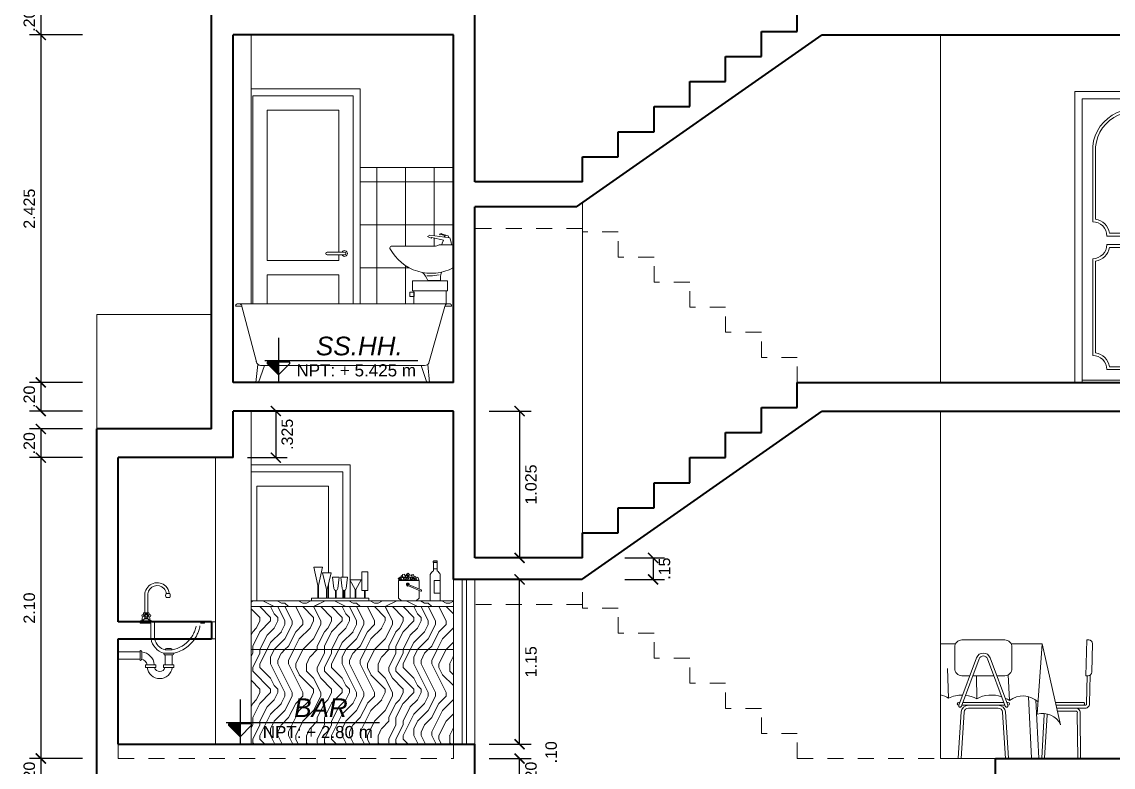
# Model space of a CAD drawing. Header units: millimetres. Extents: x 107 to 277, y 11 to 70.
# Drawn here: x 137.7 to 145.31, y 14.82 to 20.02 of the extents above; entities that cross this region are included whole.
import ezdxf

# ---------------------------------------------------------------- set-up
doc = ezdxf.new("R2010")
doc.units = ezdxf.units.MM
doc.header["$PDMODE"] = 32
doc.linetypes.add('HIDDEN2', pattern=[4.7625, 3.175, -1.5875])
doc.linetypes.add('LÍNEAS_OCULTAS', pattern=[0.375, 0.25, -0.125])
doc.layers.get('0').update_dxf_attribs({"lineweight": 0})
doc.layers.get('Defpoints').update_dxf_attribs({"color": 167, "lineweight": 0})
for name, color, linetype, lineweight in [('253', 253, 'Continuous', 0), ('A-Dims', 22, 'Continuous', 0), ('A-Furniture', 65, 'Continuous', 0), ('A-Hatch', 57, 'Continuous', 0), ('A-Stair', 53, 'Continuous', 0), ('A-Text', 30, 'Continuous', 30), ('A-Window Glass', 111, 'Continuous', 0), ('ARQ-PORTAS', 124, 'Continuous', 0), ('linea fachada', 181, 'Continuous', 40), ('muros bajos', 223, 'HIDDEN2', 18), ('P-SANIT', 43, 'Continuous', 0), ('proyecciones', 33, 'HIDDEN2', 0), ('PROYECCIONES010', 8, 'LÍNEAS_OCULTAS', 0)]:
    doc.layers.add(name, color=color, linetype=linetype, lineweight=lineweight)
doc.styles.add('ejes', font='swissel.ttf')
doc.dimstyles.new('DIM50', dxfattribs={"dimtxt": 0.08, "dimasz": 0.07, "dimexe": 0.08, "dimexo": 0.1, "dimgap": 0.04, "dimtad": 2, "dimzin": 4, "dimdsep": 46, "dimtxsty": 'ejes', "dimblk": 'ARCHTICK', "dimcen": 0.05, "dimadec": 0, "dimazin": 0, "dimtfac": 1, "dimtix": 1, "dimtmove": 0, "dimatfit": 3, "dimfxl": 0.08, "dimarcsym": 0})
pattern_1 = [(90, (-107.2669, -83.1572), (-0.5, 0.5), [0.025, -0.475]), (90, (-107.3169, -83.5072), (-0.5, 0.5), [0.05, -0.45]), (90, (-107.3419, -83.1822), (-0.5, 0.5), [0.025, -0.475]), (90, (-107.3919, -83.4822), (-0.5, 0.5), [0.025, -0.475]), (90, (-107.4169, -83.1822), (-0.5, 0.5), [0.025, -0.475]), (90, (-107.4419, -83.4572), (-0.5, 0.5), [0.025, -0.475]), (90, (-107.4669, -83.1822), (-0.5, 0.5), [0.025, -0.475]), (90, (-107.5169, -83.4572), (-0.5, 0.5), [0.025, -0.275, 0.025, -0.175]), (90, (-107.5669, -83.4572), (-0.5, 0.5), [0.05, -0.25, 0.025, -0.175]), (90, (-107.6419, -83.4822), (-0.5, 0.5), [0.025, -0.075, 0.025, -0.2, 0.025, -0.15]), (90, (-107.6919, -83.5072), (-0.5, 0.5), [0.025, -0.1, 0.05, -0.325]), (90, (-107.7169, -83.1822), (-0.5, 0.5), [0.025, -0.475]), (90, (-107.7419, -83.5072), (-0.5, 0.5), [0.025, -0.125, 0.025, -0.325]), (135, (-107.26692, -83.5572), (-0.5, 9e-17), [0.0707105, -0.6363963]), (135, (-107.26692, -83.1322), (-0.5, 9e-17), [0.14142135, -0.5656854]), (135, (-107.51692, -83.1322), (-0.5, 9e-17), [0.035355, -0.6717518]), (135, (-107.56692, -83.5572), (-0.5, 9e-17), [0.106066, -0.6010408]), (135, (-107.56692, -83.1322), (-0.5, 9e-17), [0.1767767, -0.5303301]), (135, (-107.64192, -83.1322), (-0.5, 9e-17), [0.106066, -0.6010408]), (45, (-107.69192, -83.2322), (1e-16, 0.5), [0.035355, -0.6717518]), (45, (-107.29192, -83.4072), (1e-16, 0.5), [0.0707105, -0.6363963]), (45, (-107.49192, -83.3822), (1e-16, 0.5), [0.0707105, -0.6363963]), (45, (-107.39192, -83.2322), (1e-16, 0.5), [0.0707105, -0.6363963]), (45, (-107.59192, -83.2572), (1e-16, 0.5), [0.0707105, -0.6363963]), (45, (-107.64192, -83.2322), (1e-16, 0.5), [0.106066, -0.6010408]), (45, (-107.34192, -83.3572), (1e-16, 0.5), [0.106066, -0.6010408]), (45, (-107.36692, -83.2822), (1e-16, 0.5), [0.106066, -0.6010408]), (45, (-107.54192, -83.3572), (1e-16, 0.5), [0.106066, -0.6010408]), (45, (-107.56692, -83.3072), (1e-16, 0.5), [0.106066, -0.6010408]), (116.56505, (-107.36692, -83.5322), (-2e-10, 0.5), [0.0559017, -1.0621323]), (116.56505, (-107.34192, -83.1572), (-2e-10, 0.5), [0.2236068, -0.8944272]), (116.56505, (-107.41692, -83.1572), (-2e-10, 0.5), [0.2236068, -0.8944272]), (116.56505, (-107.46692, -83.1572), (-2e-10, 0.5), [0.223607, -0.335, 0.111805, -0.447622]), (116.56505, (-107.54192, -83.1072), (-2e-10, 0.5), [0.0559017, -1.0621323]), (116.56505, (-107.71692, -83.5572), (-2e-10, 0.5), [0.0559017, -1.0621323]), (116.56505, (-107.71692, -83.1572), (-2e-10, 0.5), [0.1118034, -1.0062306]), (63.43495, (-107.26692, -83.2822), (2e-10, 0.5), [0.1118034, -1.0062306]), (63.43495, (-107.39192, -83.4572), (2e-10, 0.5), [0.1118034, -1.0062306]), (63.43495, (-107.31692, -83.4572), (2e-10, 0.5), [0.0559017, -1.0621306]), (63.43495, (-107.44192, -83.4322), (2e-10, 0.5), [0.1677051, -0.9503289]), (63.43495, (-107.44192, -83.3322), (2e-10, 0.5), [0.1118034, -1.0062306]), (63.43495, (-107.46692, -83.2822), (2e-10, 0.5), [0.1118034, -1.0062306]), (63.43495, (-107.51692, -83.4322), (2e-10, 0.5), [0.0559017, -1.0621306]), (63.43495, (-107.56692, -83.4072), (2e-10, 0.5), [0.0559017, -1.0621306]), (63.43495, (-107.66692, -83.2072), (2e-10, 0.5), [0.0559017, -1.0621306]), (63.43495, (-107.49192, -83.2322), (2e-10, 0.5), [0.0559017, -1.0621306]), (63.43495, (-107.64192, -83.4572), (2e-10, 0.5), [0.1677051, -0.9503289]), (63.43495, (-107.69192, -83.4822), (2e-10, 0.5), [0.1118034, -1.0062306]), (63.43495, (-107.54192, -83.2072), (2e-10, 0.5), [0.0559, -0.5031, 0.0559, -0.503134]), (63.43495, (-107.64192, -83.3572), (2e-10, 0.5), [0.1118034, -1.0062306]), (63.43495, (-107.69192, -83.3322), (2e-10, 0.5), [0.1118034, -1.0062306]), (63.43495, (-107.74192, -83.4822), (2e-10, 0.5), [0.1118034, -1.0062306]), (63.43495, (-107.74192, -83.3322), (2e-10, 0.5), [0.1118034, -1.0062306])]

# ---------------------------------------------------------------- blocks, each defined once
blk = doc.blocks.new('_ArchTick')
at = {"color": 0, "linetype": 'ByBlock', "const_width": 0.15}
blk.add_lwpolyline([(-0.5, -0.5), (0.5, 0.5)], dxfattribs=at)
blk = doc.blocks.new('*D324')
at = {"layer": 'A-Dims', "color": 0, "lineweight": -2}
for p, q in [((138.1199, 14.883), (137.7492, 14.883)), ((137.8292, 14.883), (137.8292, 14.683)), ((138.1199, 14.683), (137.7492, 14.683))]:
    blk.add_line(p, q, dxfattribs=at)
at = {"layer": 'Defpoints', "color": 0}
for p in [(138.2199, 14.883), (137.8292, 14.683), (138.2199, 14.683)]:
    blk.add_point(p, dxfattribs=at)
at = {"layer": 'A-Dims', "color": 0, "lineweight": -2, "xscale": 0.07, "yscale": 0.07, "zscale": 0.07}
for p, rotation in [((137.8292, 14.883), 270), ((137.8292, 14.683), 90)]:
    blk.add_blockref('_ArchTick', p, dxfattribs=dict(at, rotation=rotation))
at = {"layer": 'A-Dims', "color": 0, "insert": (137.7492, 14.783), "char_height": 0.08, "attachment_point": 5, "rotation": 90, "style": 'ejes'}
blk.add_mtext('.20', dxfattribs=at)
blk = doc.blocks.new('*D325')
at = {"layer": 'A-Dims', "color": 0, "lineweight": -2}
for p, q in [((138.1199, 16.983), (137.7492, 16.983)), ((137.8292, 16.983), (137.8292, 14.883)), ((138.1199, 14.883), (137.7492, 14.883))]:
    blk.add_line(p, q, dxfattribs=at)
at = {"layer": 'Defpoints', "color": 0}
for p in [(138.2199, 16.983), (137.8292, 14.883), (138.2199, 14.883)]:
    blk.add_point(p, dxfattribs=at)
at = {"layer": 'A-Dims', "color": 0, "lineweight": -2, "xscale": 0.07, "yscale": 0.07, "zscale": 0.07}
for p, rotation in [((137.8292, 16.983), 90), ((137.8292, 14.883), 270)]:
    blk.add_blockref('_ArchTick', p, dxfattribs=dict(at, rotation=rotation))
at = {"layer": 'A-Dims', "color": 0, "insert": (137.7492, 15.933), "char_height": 0.08, "attachment_point": 5, "rotation": 90, "style": 'ejes'}
blk.add_mtext('2.10', dxfattribs=at)
blk = doc.blocks.new('*D326')
at = {"layer": 'A-Dims', "color": 0, "lineweight": -2}
for p, q in [((138.1199, 17.183), (137.7492, 17.183)), ((137.8292, 17.183), (137.8292, 16.983)), ((138.1199, 16.983), (137.7492, 16.983))]:
    blk.add_line(p, q, dxfattribs=at)
at = {"layer": 'Defpoints', "color": 0}
for p in [(138.2199, 17.183), (137.8292, 16.983), (138.2199, 16.983)]:
    blk.add_point(p, dxfattribs=at)
at = {"layer": 'A-Dims', "color": 0, "lineweight": -2, "xscale": 0.07, "yscale": 0.07, "zscale": 0.07}
for p, rotation in [((137.8292, 17.183), 270), ((137.8292, 16.983), 90)]:
    blk.add_blockref('_ArchTick', p, dxfattribs=dict(at, rotation=rotation))
at = {"layer": 'A-Dims', "color": 0, "insert": (137.7492, 17.083), "char_height": 0.08, "attachment_point": 5, "rotation": 90, "style": 'ejes'}
blk.add_mtext('.20', dxfattribs=at)
blk = doc.blocks.new('*D327')
at = {"layer": 'A-Dims', "color": 0, "lineweight": -2}
for p, q in [((138.1199, 17.508), (137.7492, 17.508)), ((137.8292, 17.508), (137.8292, 17.308)), ((138.1199, 17.308), (137.7492, 17.308))]:
    blk.add_line(p, q, dxfattribs=at)
at = {"layer": 'Defpoints', "color": 0}
for p in [(138.2199, 17.508), (137.8292, 17.308), (138.2199, 17.308)]:
    blk.add_point(p, dxfattribs=at)
at = {"layer": 'A-Dims', "color": 0, "lineweight": -2, "xscale": 0.07, "yscale": 0.07, "zscale": 0.07}
for p, rotation in [((137.8292, 17.508), 270), ((137.8292, 17.308), 90)]:
    blk.add_blockref('_ArchTick', p, dxfattribs=dict(at, rotation=rotation))
at = {"layer": 'A-Dims', "color": 0, "insert": (137.7492, 17.408), "char_height": 0.08, "attachment_point": 5, "rotation": 90, "style": 'ejes'}
blk.add_mtext('.20', dxfattribs=at)
blk = doc.blocks.new('*D328')
at = {"layer": 'A-Dims', "color": 0, "lineweight": -2}
for p, q in [((138.1199, 19.933), (137.7492, 19.933)), ((137.8292, 19.933), (137.8292, 17.508)), ((138.1199, 17.508), (137.7492, 17.508))]:
    blk.add_line(p, q, dxfattribs=at)
at = {"layer": 'Defpoints', "color": 0}
for p in [(138.2199, 19.933), (137.8292, 17.508), (138.2199, 17.508)]:
    blk.add_point(p, dxfattribs=at)
at = {"layer": 'A-Dims', "color": 0, "lineweight": -2, "xscale": 0.07, "yscale": 0.07, "zscale": 0.07}
for p, rotation in [((137.8292, 19.933), 90), ((137.8292, 17.508), 270)]:
    blk.add_blockref('_ArchTick', p, dxfattribs=dict(at, rotation=rotation))
at = {"layer": 'A-Dims', "color": 0, "insert": (137.7492, 18.7205), "char_height": 0.08, "attachment_point": 5, "rotation": 90, "style": 'ejes'}
blk.add_mtext('2.425', dxfattribs=at)
blk = doc.blocks.new('*D329')
at = {"layer": 'A-Dims', "color": 0, "lineweight": -2}
for p, q in [((138.1199, 20.133), (137.7492, 20.133)), ((137.8292, 20.133), (137.8292, 19.933)), ((138.1199, 19.933), (137.7492, 19.933))]:
    blk.add_line(p, q, dxfattribs=at)
at = {"layer": 'Defpoints', "color": 0}
for p in [(138.2199, 20.133), (137.8292, 19.933), (138.2199, 19.933)]:
    blk.add_point(p, dxfattribs=at)
at = {"layer": 'A-Dims', "color": 0, "lineweight": -2, "xscale": 0.07, "yscale": 0.07, "zscale": 0.07}
for p, rotation in [((137.8292, 20.133), 270), ((137.8292, 19.933), 90)]:
    blk.add_blockref('_ArchTick', p, dxfattribs=dict(at, rotation=rotation))
at = {"layer": 'A-Dims', "color": 0, "insert": (137.7492, 20.033), "char_height": 0.08, "attachment_point": 5, "rotation": 90, "style": 'ejes'}
blk.add_mtext('.20', dxfattribs=at)
blk = doc.blocks.new('*D346')
at = {"layer": 'A-Dims', "color": 0, "lineweight": -2}
for p, q in [((140.9596, 16.133), (141.251, 16.133)), ((141.171, 14.983), (141.171, 16.133)), ((140.9596, 14.983), (141.251, 14.983))]:
    blk.add_line(p, q, dxfattribs=at)
at = {"layer": 'Defpoints', "color": 0}
for p in [(140.8596, 16.133), (141.171, 16.133), (140.8596, 14.983)]:
    blk.add_point(p, dxfattribs=at)
at = {"layer": 'A-Dims', "color": 0, "lineweight": -2, "xscale": 0.07, "yscale": 0.07, "zscale": 0.07}
for p, rotation in [((141.171, 16.133), 90), ((141.171, 14.983), 270)]:
    blk.add_blockref('_ArchTick', p, dxfattribs=dict(at, rotation=rotation))
at = {"layer": 'A-Dims', "color": 0, "insert": (141.251, 15.558), "char_height": 0.08, "attachment_point": 5, "rotation": 90, "style": 'ejes'}
blk.add_mtext('1.15', dxfattribs=at)
blk = doc.blocks.new('*D347')
at = {"layer": 'A-Dims', "color": 0, "lineweight": -2}
for p, q in [((140.9596, 17.308), (141.251, 17.308)), ((141.171, 17.308), (141.171, 16.283)), ((140.9596, 16.283), (141.251, 16.283))]:
    blk.add_line(p, q, dxfattribs=at)
at = {"layer": 'Defpoints', "color": 0}
for p in [(140.8596, 17.308), (140.8596, 16.283), (141.171, 16.283)]:
    blk.add_point(p, dxfattribs=at)
at = {"layer": 'A-Dims', "color": 0, "lineweight": -2, "xscale": 0.07, "yscale": 0.07, "zscale": 0.07}
for p, rotation in [((141.171, 17.308), 90), ((141.171, 16.283), 270)]:
    blk.add_blockref('_ArchTick', p, dxfattribs=dict(at, rotation=rotation))
at = {"layer": 'A-Dims', "color": 0, "insert": (141.251, 16.7955), "char_height": 0.08, "attachment_point": 5, "rotation": 90, "style": 'ejes'}
blk.add_mtext('1.025', dxfattribs=at)
blk = doc.blocks.new('*D348')
at = {"layer": 'A-Dims', "color": 0, "lineweight": -2}
for p, q in [((139.271, 17.308), (139.5499, 17.308)), ((139.4699, 17.308), (139.4699, 16.983)), ((139.271, 16.983), (139.5499, 16.983))]:
    blk.add_line(p, q, dxfattribs=at)
at = {"layer": 'Defpoints', "color": 0}
for p in [(139.171, 17.308), (139.171, 16.983), (139.4699, 16.983)]:
    blk.add_point(p, dxfattribs=at)
at = {"layer": 'A-Dims', "color": 0, "lineweight": -2, "xscale": 0.07, "yscale": 0.07, "zscale": 0.07}
for p, rotation in [((139.4699, 17.308), 90), ((139.4699, 16.983), 270)]:
    blk.add_blockref('_ArchTick', p, dxfattribs=dict(at, rotation=rotation))
at = {"layer": 'A-Dims', "color": 0, "insert": (139.5499, 17.1455), "char_height": 0.08, "attachment_point": 5, "rotation": 90, "style": 'ejes'}
blk.add_mtext('.325', dxfattribs=at)
blk = doc.blocks.new('Garrafa')
at = {"color": 8}
for p, q in [((-0.1291, 0.0475), (-0.1291, 0.0225)), ((-0.0484, 0.07), (-0.0484, 0.0273)), ((-0.0484, 0.0273), (0.0396, 0.0273)), ((0.0401, 0.07), (0.0401, 0.0278))]:
    blk.add_line(p, q, dxfattribs=at)
for points in [[(-0.182, 0.0225), (-0.183, 0.0225, -0.414214), (-0.185, 0.0245), (-0.185, 0.0455, -0.414214), (-0.183, 0.0475), (-0.182, 0.0475)], [(-0.174, 0.0475), (-0.115, 0.0475, -0.15287), (-0.09, 0.07), (0.09, 0.07, -0.414214), (0.095, 0.065), (0.095, 0.005, -0.414214), (0.09, 0), (-0.09, 0, -0.15287), (-0.115, 0.0225), (-0.174, 0.0225)]]:
    blk.add_lwpolyline(points, format="xyb", dxfattribs=at)
blk.add_lwpolyline([(-0.182, 0.022), (-0.182, 0.048, -0.414214), (-0.1815, 0.0485), (-0.1745, 0.0485, -0.414214), (-0.174, 0.048), (-0.174, 0.022, -0.414214), (-0.1745, 0.0215), (-0.1815, 0.0215, -0.414214)], format="xyb", close=True, dxfattribs=at)
blk.add_arc((0.0396, 0.0278), 0.0005, 270, 0, dxfattribs=at)
blk = doc.blocks.new('A$C5F8158DF')
at = {"layer": 'ARQ-PORTAS'}
for p, q in [((0, 2.05), (0.82, 2.05)), ((0, 2.05), (0, 0)), ((0.82, 2.05), (0.82, 0)), ((0.05, 2), (0.77, 2)), ((0.05, 0), (0.05, 2)), ((0.05, 2), (0.05, 0.015)), ((0.77, 2), (0.77, 0)), ((0.125, 1.625), (0.125, 1.1322)), ((0.145, 1.625), (0.145, 1.1505)), ((0.675, 1.1505), (0.675, 1.625)), ((0.695, 1.1322), (0.695, 1.625)), ((0.1405, 0.9237), (0.1405, 1.0801)), ((0.1555, 0.9237), (0.1555, 1.0951)), ((0.1705, 0.9237), (0.1705, 1.0801)), ((0.595, 1.0322), (0.225, 1.0322)), ((0.5766, 1.0522), (0.2433, 1.0522)), ((0.595, 0.9722), (0.225, 0.9722)), ((0.5766, 0.9522), (0.2433, 0.9522)), ((0.125, 0.8722), (0.125, 0.19)), ((0.145, 0.8539), (0.145, 0.2083)), ((0.675, 0.2083), (0.675, 0.8539)), ((0.695, 0.19), (0.695, 0.8722)), ((0.595, 0.09), (0.225, 0.09)), ((0.5766, 0.11), (0.2433, 0.11)), ((0.77, 0.015), (0.05, 0.015)), ((0.05, 0), (0, 0)), ((0.77, 0), (0.05, 0)), ((0.77, 0), (0.82, 0))]:
    blk.add_line(p, q, dxfattribs=at)
at = {"layer": 'ARQ-PORTAS', "const_width": 0.005}
blk.add_lwpolyline([(0.0932, 1.0177), (0.0932, 1.0123), (0.0969, 1.0083), (0.0972, 1.0022), (0.095, 0.9998), (0.0947, 0.9971), (0.0941, 0.9934), (0.0947, 0.9907), (0.0963, 0.9886)], dxfattribs=at)
at = {"layer": 'ARQ-PORTAS'}
for radius in [0.03, 0.02]:
    blk.add_circle((0.094, 1.0019), radius, dxfattribs=at)
for centre, radius, start, end in [((0.41, 1.6396), 0.2854, 357.0624, 182.9376), ((0.41, 1.6396), 0.2654, 356.8469, 183.1531), ((0.125, 1.0322), 0.1, 0, 90), ((0.1555, 1.0801), 0.025, 306.8699, 233.1301), ((0.1555, 1.0801), 0.015, 0, 180), ((0.125, 1.0322), 0.12, 9.59407, 80.40593), ((0.695, 1.0322), 0.12, 99.59407, 170.40593), ((0.695, 1.0322), 0.1, 90, 180), ((0.125, 0.9722), 0.1, 270, 0), ((0.1555, 0.9237), 0.025, 126.8699, 53.1301), ((0.1555, 0.9237), 0.015, 180, 0), ((0.125, 0.9722), 0.12, 279.59407, 350.40593), ((0.695, 0.9722), 0.12, 189.59407, 260.40593), ((0.695, 0.9722), 0.1, 180, 270), ((0.125, 0.09), 0.1, 0, 90), ((0.125, 0.09), 0.12, 9.59407, 80.40593), ((0.695, 0.09), 0.12, 99.59407, 170.40593), ((0.695, 0.09), 0.1, 90, 180)]:
    blk.add_arc(centre, radius, start, end, dxfattribs=at)
blk = doc.blocks.new('*D354')
at = {"layer": 'A-Dims', "color": 0, "lineweight": -2}
for p, q in [((140.9596, 14.883), (141.251, 14.883)), ((141.171, 14.683), (141.171, 14.883)), ((140.9596, 14.683), (141.251, 14.683))]:
    blk.add_line(p, q, dxfattribs=at)
at = {"layer": 'Defpoints', "color": 0}
for p in [(140.8596, 14.883), (141.171, 14.883), (140.8596, 14.683)]:
    blk.add_point(p, dxfattribs=at)
at = {"layer": 'A-Dims', "color": 0, "lineweight": -2, "xscale": 0.07, "yscale": 0.07, "zscale": 0.07}
for p, rotation in [((141.171, 14.883), 270), ((141.171, 14.683), 90)]:
    blk.add_blockref('_ArchTick', p, dxfattribs=dict(at, rotation=rotation))
at = {"layer": 'A-Dims', "color": 0, "insert": (141.251, 14.783), "char_height": 0.08, "attachment_point": 5, "rotation": 90, "style": 'ejes'}
blk.add_mtext('.20', dxfattribs=at)
blk = doc.blocks.new('*D355')
at = {"layer": 'A-Dims', "color": 0, "lineweight": -2}
for p, q in [((141.9047, 16.283), (142.1828, 16.283)), ((142.1028, 16.283), (142.1028, 16.133)), ((141.9047, 16.133), (142.1828, 16.133))]:
    blk.add_line(p, q, dxfattribs=at)
at = {"layer": 'Defpoints', "color": 0}
for p in [(141.8047, 16.283), (141.8047, 16.133), (142.1028, 16.133)]:
    blk.add_point(p, dxfattribs=at)
at = {"layer": 'A-Dims', "color": 0, "lineweight": -2, "xscale": 0.07, "yscale": 0.07, "zscale": 0.07}
for p, rotation in [((142.1028, 16.283), 270), ((142.1028, 16.133), 90)]:
    blk.add_blockref('_ArchTick', p, dxfattribs=dict(at, rotation=rotation))
at = {"layer": 'A-Dims', "color": 0, "insert": (142.1828, 16.208), "char_height": 0.08, "attachment_point": 5, "rotation": 90, "style": 'ejes'}
blk.add_mtext('.15', dxfattribs=at)

msp = doc.modelspace()

# ---------------------------------------------------------------- hatches: boundary and pattern name
at = {"layer": 'A-Hatch'}
h = msp.add_hatch(dxfattribs=at)
h.set_pattern_fill('ENDGRAIN', color=256, scale=0.5, angle=180, style=0, pattern_type=2)
h.set_pattern_definition([(180, (-107.6669, -83.5572), (-0.5, -0.5), [0.025, -0.475]), (180, (-107.3169, -83.6072), (-0.5, -0.5), [0.05, -0.45]), (180, (-107.6419, -83.6322), (-0.5, -0.5), [0.025, -0.475]), (180, (-107.3419, -83.6822), (-0.5, -0.5), [0.025, -0.475]), (180, (-107.6419, -83.7072), (-0.5, -0.5), [0.025, -0.475]), (180, (-107.3669, -83.7322), (-0.5, -0.5), [0.025, -0.475]), (180, (-107.6419, -83.7572), (-0.5, -0.5), [0.025, -0.475]), (180, (-107.3669, -83.8072), (-0.5, -0.5), [0.025, -0.275, 0.025, -0.175]), (180, (-107.3669, -83.8572), (-0.5, -0.5), [0.05, -0.25, 0.025, -0.175]), (180, (-107.3419, -83.9322), (-0.5, -0.5), [0.025, -0.075, 0.025, -0.2, 0.025, -0.15]), (180, (-107.3169, -83.9822), (-0.5, -0.5), [0.025, -0.1, 0.05, -0.325]), (180, (-107.6419, -84.0072), (-0.5, -0.5), [0.025, -0.475]), (180, (-107.3169, -84.0322), (-0.5, -0.5), [0.025, -0.125, 0.025, -0.325]), (225, (-107.26692, -83.5572), (-1e-16, -0.5), [0.0707105, -0.6363963]), (225, (-107.69192, -83.5572), (-1e-16, -0.5), [0.14142135, -0.5656854]), (225, (-107.69192, -83.8072), (-1e-16, -0.5), [0.035355, -0.6717518]), (225, (-107.26692, -83.8572), (-1e-16, -0.5), [0.106066, -0.6010408]), (225, (-107.69192, -83.8572), (-1e-16, -0.5), [0.1767767, -0.5303301]), (225, (-107.69192, -83.9322), (-1e-16, -0.5), [0.106066, -0.6010408]), (135, (-107.59192, -83.9822), (-0.5, 2e-16), [0.035355, -0.6717518]), (135, (-107.41692, -83.5822), (-0.5, 2e-16), [0.0707105, -0.6363963]), (135, (-107.44192, -83.7822), (-0.5, 2e-16), [0.0707105, -0.6363963]), (135, (-107.59192, -83.6822), (-0.5, 2e-16), [0.0707105, -0.6363963]), (135, (-107.56692, -83.8822), (-0.5, 2e-16), [0.0707105, -0.6363963]), (135, (-107.59192, -83.9322), (-0.5, 2e-16), [0.106066, -0.6010408]), (135, (-107.46692, -83.6322), (-0.5, 2e-16), [0.106066, -0.6010408]), (135, (-107.54192, -83.6572), (-0.5, 2e-16), [0.106066, -0.6010408]), (135, (-107.46692, -83.8322), (-0.5, 2e-16), [0.106066, -0.6010408]), (135, (-107.51692, -83.8572), (-0.5, 2e-16), [0.106066, -0.6010408]), (206.56505, (-107.29192, -83.6572), (-0.5, -2e-10), [0.0559017, -1.0621323]), (206.56505, (-107.66692, -83.6322), (-0.5, -2e-10), [0.2236068, -0.8944272]), (206.56505, (-107.66692, -83.7072), (-0.5, -2e-10), [0.2236068, -0.8944272]), (206.56505, (-107.66692, -83.7572), (-0.5, -2e-10), [0.223607, -0.335, 0.111805, -0.447622]), (206.56505, (-107.71692, -83.8322), (-0.5, -2e-10), [0.0559017, -1.0621323]), (206.56505, (-107.26692, -84.0072), (-0.5, -2e-10), [0.0559017, -1.0621323]), (206.56505, (-107.66692, -84.0072), (-0.5, -2e-10), [0.1118034, -1.0062306]), (153.43495, (-107.54192, -83.5572), (-0.5, 2e-10), [0.1118034, -1.0062306]), (153.43495, (-107.36692, -83.6822), (-0.5, 2e-10), [0.1118034, -1.0062306]), (153.43495, (-107.36692, -83.6072), (-0.5, 2e-10), [0.0559017, -1.0621306]), (153.43495, (-107.39192, -83.7322), (-0.5, 2e-10), [0.1677051, -0.9503289]), (153.43495, (-107.49192, -83.7322), (-0.5, 2e-10), [0.1118034, -1.0062306]), (153.43495, (-107.54192, -83.7572), (-0.5, 2e-10), [0.1118034, -1.0062306]), (153.43495, (-107.39192, -83.8072), (-0.5, 2e-10), [0.0559017, -1.0621306]), (153.43495, (-107.41692, -83.8572), (-0.5, 2e-10), [0.0559017, -1.0621306]), (153.43495, (-107.61692, -83.9572), (-0.5, 2e-10), [0.0559017, -1.0621306]), (153.43495, (-107.59192, -83.7822), (-0.5, 2e-10), [0.0559017, -1.0621306]), (153.43495, (-107.36692, -83.9322), (-0.5, 2e-10), [0.1677051, -0.9503289]), (153.43495, (-107.34192, -83.9822), (-0.5, 2e-10), [0.1118034, -1.0062306]), (153.43495, (-107.61692, -83.8322), (-0.5, 2e-10), [0.0559, -0.5031, 0.0559, -0.503134]), (153.43495, (-107.46692, -83.9322), (-0.5, 2e-10), [0.1118034, -1.0062306]), (153.43495, (-107.49192, -83.9822), (-0.5, 2e-10), [0.1118034, -1.0062306]), (153.43495, (-107.34192, -84.0322), (-0.5, 2e-10), [0.1118034, -1.0062306]), (153.43495, (-107.49192, -84.0322), (-0.5, 2e-10), [0.1118034, -1.0062306])])
h.paths.add_polyline_path([(140.7096, 15.943), (140.7096, 15.983), (139.2978, 15.983), (139.2978, 15.943)])
h = msp.add_hatch(dxfattribs=at)
h.set_pattern_fill('ENDGRAIN', color=256, scale=0.5, angle=90, style=0, pattern_type=2)
h.set_pattern_definition(pattern_1)
h.paths.add_polyline_path([(140.7096, 15.643), (140.7096, 15.943), (139.2978, 15.943), (139.2978, 15.643)])
h = msp.add_hatch(dxfattribs=at)
h.set_pattern_fill('ENDGRAIN', color=256, scale=0.5, angle=90, style=0, pattern_type=2)
h.set_pattern_definition(pattern_1)
h.paths.add_polyline_path([(140.7096, 14.983), (140.7096, 15.643), (139.2978, 15.643), (139.2978, 14.983)])
at = {"layer": 'A-Text'}
for points in [[(139.4883, 17.5601), (139.4883, 17.6501), (139.4081, 17.6501), (139.4081, 17.6403)], [(139.2201, 15.0351), (139.2201, 15.1251), (139.1399, 15.1251), (139.1399, 15.1153)]]:
    msp.add_hatch(color=256, dxfattribs=at).paths.add_polyline_path(points)

# ---------------------------------------------------------------- linework, layer by layer
at = {"layer": '253'}
msp.add_line((139.217, 18.0558), (140.6553, 18.0562), dxfattribs=at)
at = {"layer": 'A-Furniture'}
for p, q in [((139.7673, 16.0898), (139.7633, 16.0898)), ((139.8374, 16.1049), (139.8374, 16.003)), ((139.9874, 16.1268), (139.9874, 16.003)), ((140.3957, 16.0878), (140.4816, 16.0503)), ((140.4009, 16.096), (140.4846, 16.06)), ((138.5553, 15.8991), (138.5553, 16.0353)), ((138.5753, 15.8991), (138.5753, 16.033)), ((138.7033, 16.0347), (138.7302, 16.0347)), ((138.7033, 16.0347), (138.7299, 16.0347)), ((138.7299, 16.0072), (138.7033, 16.0072)), ((139.8271, 16.0616), (139.8231, 16.0616)), ((139.8859, 16.0568), (139.8859, 16.003)), ((139.8919, 16.0571), (139.8919, 16.003)), ((139.9374, 16.0601), (139.9374, 16.003)), ((139.945, 16.0568), (139.945, 16.003)), ((139.951, 16.0571), (139.951, 16.003)), ((140.0279, 16.0616), (140.0239, 16.0616)), ((140.0881, 16.0568), (140.0881, 16.003)), ((140.0941, 16.0568), (140.0941, 16.003)), ((139.2978, 15.983), (140.7096, 15.983)), ((139.2978, 15.943), (140.7096, 15.943)), ((138.5358, 15.8518), (138.548, 15.8518)), ((138.5466, 15.8991), (138.5838, 15.8991)), ((138.5549, 15.8827), (138.548, 15.8827)), ((138.5549, 15.8758), (138.548, 15.8758)), ((138.5784, 15.8587), (138.5522, 15.8587)), ((138.5755, 15.8827), (138.5824, 15.8827)), ((138.5755, 15.8758), (138.5824, 15.8758)), ((138.5824, 15.8518), (138.5907, 15.8518)), ((138.522, 15.838), (138.6045, 15.838)), ((138.5274, 15.838), (138.603, 15.838)), ((138.5409, 15.8449), (138.5895, 15.8449)), ((138.522, 15.6272), (138.3701, 15.6272)), ((138.522, 15.5673), (138.522, 15.6371)), ((138.5333, 15.5772), (138.5333, 15.6272)), ((138.6871, 15.6177), (138.7569, 15.6177)), ((138.697, 15.6412), (138.747, 15.6412)), ((138.707, 15.6512), (138.737, 15.6512)), ((139.2978, 15.643), (140.7096, 15.643)), ((144.1096, 15.6844), (144.2141, 15.6844)), ((144.6023, 15.6844), (144.8181, 15.6844)), ((144.8181, 15.6844), (144.7845, 15.1917)), ((144.8181, 15.6844), (144.9479, 15.1192)), ((138.522, 15.5772), (138.3701, 15.5772)), ((138.697, 15.6063), (138.747, 15.6063)), ((138.697, 15.6063), (138.697, 15.538)), ((138.747, 15.6063), (138.747, 15.538)), ((144.1656, 15.3033), (144.1592, 15.512)), ((144.5899, 15.2872), (144.5816, 15.4667)), ((144.481, 15.4609), (144.3353, 15.4609)), ((144.3617, 15.3001), (144.3594, 15.4609)), ((144.5582, 15.4609), (144.5024, 15.4609)), ((144.7234, 15.3146), (144.7447, 14.8844)), ((144.5589, 15.2544), (144.2575, 15.2544)), ((144.7747, 15.2906), (144.7948, 14.8844))]:
    msp.add_line(p, q, dxfattribs=at)
for points in [[(139.7633, 16.003), (139.7633, 16.0898), (139.7353, 16.2195), (139.7953, 16.2195), (139.7673, 16.0898), (139.7673, 16.003)], [(139.8231, 16.003), (139.8231, 16.0616), (139.7951, 16.1795), (139.8551, 16.1795), (139.8271, 16.0616), (139.8271, 16.003)], [(140.1111, 16.186), (140.1111, 16.0568), (140.0711, 16.0568), (140.0711, 16.186)], [(140.324, 16.14), (140.3373, 16.1497), (140.347, 16.1364), (140.3337, 16.1267)], [(140.3426, 16.1543), (140.3503, 16.1609), (140.3573, 16.1527), (140.3496, 16.1462)], [(140.3542, 16.1671), (140.3684, 16.1692), (140.3714, 16.1486), (140.3572, 16.1466)], [(140.3727, 16.1566), (140.386, 16.1664), (140.3957, 16.1531), (140.3824, 16.1433)], [(140.3799, 16.1677), (140.3933, 16.1775), (140.403, 16.1642), (140.3897, 16.1544)], [(140.3876, 16.1437), (140.4028, 16.15), (140.4097, 16.1334), (140.3944, 16.1271)], [(140.397, 16.1649), (140.4208, 16.1598), (140.4181, 16.1472), (140.3943, 16.1523)], [(140.417, 16.1659), (140.4312, 16.1679), (140.4342, 16.1473), (140.42, 16.1453)], [(140.4295, 16.1443), (140.4428, 16.154), (140.4525, 16.1407), (140.4392, 16.131)], [(140.3307, 16.1403), (140.3383, 16.1468), (140.3453, 16.1386), (140.3377, 16.1321)], [(140.3623, 16.1412), (140.3555, 16.1277), (140.3402, 16.1354), (140.3469, 16.1489)], [(140.3818, 16.1412), (140.3771, 16.1269), (140.3594, 16.1327), (140.3641, 16.147)], [(140.3726, 16.147), (140.3965, 16.1419), (140.3938, 16.1293), (140.3699, 16.1344)], [(140.411, 16.1471), (140.4252, 16.1491), (140.4282, 16.1285), (140.414, 16.1265)], [(140.4403, 16.1403), (140.4356, 16.126), (140.4179, 16.1319), (140.4226, 16.1462)], [(140.4461, 16.1428), (140.4613, 16.1491), (140.4682, 16.1326), (140.453, 16.1263)], [(140.1196, 16.003), (139.7196, 16.003), (139.7196, 15.983), (139.7196, 15.983), (140.1196, 15.983)], [(138.5549, 15.8655), (138.5549, 15.893), (138.5755, 15.893), (138.5755, 15.8655)], [(138.561, 15.538), (138.6315, 15.538), (138.6315, 15.518), (138.561, 15.518)], [(138.6865, 15.538), (138.757, 15.538), (138.757, 15.518), (138.6865, 15.518)]]:
    msp.add_lwpolyline(points, close=True, dxfattribs=at)
for points in [[(139.9111, 16.1495), (139.9017, 16.0686, -0.391776), (139.8889, 16.0568), (139.887, 16.0568, -0.391776), (139.8742, 16.0686), (139.8647, 16.1495)], [(139.9702, 16.1495), (139.9607, 16.0686, -0.391776), (139.948, 16.0568), (139.9461, 16.0568, -0.391776), (139.9333, 16.0686), (139.9238, 16.1495)], [(145.1238, 15.4609), (145.1388, 15.4605, 0.414214), (145.1644, 15.4848), (145.1698, 15.6847, 0.414214), (145.1455, 15.7104), (145.1305, 15.7108)], [(144.5616, 15.2473), (144.4363, 15.5796, 0.691666), (144.3801, 15.5796), (144.2548, 15.2473, -1), (144.2361, 15.2544), (144.3614, 15.5867, -0.691666), (144.455, 15.5867), (144.5803, 15.2544, -1)]]:
    msp.add_lwpolyline(points, format="xyb", close=True, dxfattribs=at)
for points in [[(140.0279, 16.003), (140.0279, 16.0616), (140.0659, 16.1295), (139.9859, 16.1295), (140.0239, 16.0616), (140.0239, 16.003)], [(140.4702, 16.0662), (140.4702, 16.1266), (140.3265, 16.1266), (140.3265, 16.003), (140.3465, 15.983), (140.4502, 15.983), (140.4702, 16.003), (140.4702, 16.0553)]]:
    msp.add_lwpolyline(points, dxfattribs=at)
for points in [[(138.5986, 15.718, 0.292248), (138.6883, 15.6177)], [(138.697, 15.6412, -0.286677), (138.624, 15.718, -0.286677)], [(138.8725, 15.718, -0.179281), (138.7456, 15.6412)], [(138.7552, 15.6177, 0.194743), (138.9034, 15.718, 0.194743)], [(144.5582, 15.4609, 0.414214), (144.6082, 15.5109), (144.6082, 15.6608, 0.414214), (144.5582, 15.7108), (144.2582, 15.7108, 0.414214), (144.2082, 15.6608), (144.2082, 15.5109, 0.414214), (144.2582, 15.4609), (144.314, 15.4609, 0.414214)], [(145.053, 15.2344), (145.1193, 15.2344, 0.472577), (145.1487, 15.2701), (145.1539, 15.4651)], [(145.053, 15.2544), (145.1193, 15.2544, 0.524175), (145.1286, 15.2678), (145.1338, 15.4606)], [(144.2632, 15.3262, 0.1222), (144.1656, 15.3033, 0.06736), (144.1096, 15.3278, 0.06736)], [(144.5362, 15.3145, 0.209688), (144.3617, 15.3001, 0.098864), (144.2841, 15.3249, 0.272603)], [(144.7904, 15.2777, 0.36799), (144.5899, 15.2872, 0.037775), (144.5616, 15.3039, 0.098864)], [(144.2361, 15.2544, -1), (144.2361, 15.2744), (144.2436, 15.2744, -1)], [(144.2326, 14.8844), (144.2543, 15.2077, -0.394677), (144.3042, 15.2544, -0.394677)], [(144.265, 15.2744), (144.5514, 15.2744, -1)], [(144.5122, 15.2544, -0.394677), (144.562, 15.2077), (144.5838, 14.8844)], [(144.5727, 15.2744), (144.5803, 15.2744, -1), (144.5803, 15.2544)], [(144.9122, 15.2744), (145.1066, 15.2744, -0.414214), (145.1146, 15.2664), (145.1146, 15.2624, -0.414214), (145.1066, 15.2544), (144.9168, 15.2544, -0.414214)], [(144.2525, 14.883), (144.2743, 15.2064, -0.394677), (144.3042, 15.2344), (144.5122, 15.2344, -0.394677), (144.5421, 15.2064), (144.5638, 14.883)], [(144.8346, 15.1971, 0.038835), (144.8336, 15.1897), (144.8154, 14.8844), (144.8355, 14.8844)], [(144.8355, 14.8844), (144.8536, 15.1886, -0.050386), (144.8545, 15.1941)], [(144.926, 15.2144), (145.053, 15.2144, -0.545574), (145.0636, 15.1979), (145.0673, 14.8844), (145.0873, 14.8844), (145.0836, 15.1948, 0.490358), (145.053, 15.2344), (144.9214, 15.2344, 0.354504)]]:
    msp.add_lwpolyline(points, format="xyb", dxfattribs=at)
for centre, radius in [((140.3908, 16.0967), 0.00384), ((138.5411, 15.8793), 0.00769), ((138.5652, 15.8793), 0.00769), ((138.5892, 15.8793), 0.00769)]:
    msp.add_circle(centre, radius, dxfattribs=at)
for centre, radius, start, end in [((138.6418, 16.0225), 0.0873, 45.87773, 171.06735), ((138.6418, 16.0225), 0.0673, 45.87773, 171.06735), ((138.6487, 16.0305), 0.0767, 2.57048, 45.49293), ((140.3908, 16.0967), 0.0102, 355.87985, 298.89699), ((138.6487, 16.0305), 0.0567, 2.57048, 45.49293), ((138.7347, 16.021), 0.0343, 156.3417, 203.6583), ((138.6985, 16.021), 0.0343, 336.3417, 23.65835), ((140.4809, 16.0561), 0.00584, 276.83868, 36.65344), ((138.5414, 15.8324), 0.0201, 106.1502, 163.8498), ((138.5171, 15.8758), 0.0392, 285.2551, 344.7449), ((139.3278, 15.6945), 0.8075, 167.32489, 168.76805), ((139.3278, 15.6945), 0.8075, 165.32164, 166.23778), ((138.6133, 15.8758), 0.0392, 195.2551, 254.7449), ((137.8124, 15.7611), 0.7836, 9.19164, 10.14682), ((137.8124, 15.7611), 0.7836, 6.64833, 8.11443), ((138.5851, 15.8324), 0.0201, 16.1502, 73.84979), ((138.5233, 15.6272), 0.01, 0, 97.64175), ((138.522, 15.528), 0.1, 5.73917, 83.49584), ((138.697, 15.6163), 0.01, 172.35825, 270), ((138.707, 15.6412), 0.01, 90, 180), ((138.737, 15.6412), 0.01, 0, 90), ((138.747, 15.6163), 0.01, 270, 7.64175), ((138.5233, 15.5772), 0.01, 262.35825, 0), ((138.522, 15.528), 0.05, 11.53696, 76.9148), ((138.6595, 15.528), 0.0875, 186.56243, 353.43757), ((138.6595, 15.528), 0.0375, 195.46601, 344.53399), ((144.8241, 15.0606), 0.1369, 25.31691, 106.80627)]:
    msp.add_arc(centre, radius, start, end, dxfattribs=at)
at = {"layer": 'A-Stair'}
for p, q in [((139.2978, 18.0558), (139.2978, 19.933)), ((144.1096, 17.508), (144.1096, 19.933)), ((141.6096, 16.458), (141.6096, 18.7616)), ((139.0208, 17.983), (138.2199, 17.983)), ((138.2199, 17.183), (138.2199, 17.983)), ((139.2978, 17.308), (139.2978, 14.983)), ((144.1096, 14.883), (144.1096, 17.308)), ((139.0478, 16.983), (139.0478, 14.983)), ((139.0208, 15.838), (139.0478, 15.838)), ((139.0208, 15.718), (139.0478, 15.718))]:
    msp.add_line(p, q, dxfattribs=at)
at = {"layer": 'A-Stair', "color": 165}
for p, q in [((140.7096, 19.008), (140.0589, 19.008)), ((140.1755, 19.008), (140.1755, 18.0561)), ((140.3755, 19.008), (140.3755, 18.458)), ((140.5755, 19.008), (140.5755, 18.5313)), ((140.7096, 18.908), (140.0589, 18.908)), ((140.7096, 18.608), (140.0589, 18.608)), ((140.5755, 18.5148), (140.5755, 18.4582)), ((140.4007, 18.308), (140.0589, 18.308)), ((140.3755, 18.323), (140.3755, 18.0561))]:
    msp.add_line(p, q, dxfattribs=at)
at = {"layer": 'A-Text'}
for p, q in [((139.4883, 17.8194), (139.4883, 17.508)), ((139.3921, 17.6601), (140.4615, 17.6601)), ((139.2201, 15.2944), (139.2201, 14.983)), ((139.1239, 15.1351), (140.1933, 15.1351))]:
    msp.add_line(p, q, dxfattribs=at)
for points in [[(139.4883, 17.5601), (139.5685, 17.6403), (139.5685, 17.6501), (139.4081, 17.6501), (139.4081, 17.6403), (139.4883, 17.5601)], [(139.2201, 15.0351), (139.3003, 15.1153), (139.3003, 15.1251), (139.1399, 15.1251), (139.1399, 15.1153), (139.2201, 15.0351)]]:
    msp.add_lwpolyline(points, dxfattribs=at)
at = {"layer": 'A-Window Glass'}
for p, q in [((140.7696, 14.983), (140.7696, 16.133)), ((140.7996, 14.983), (140.7996, 16.133))]:
    msp.add_line(p, q, dxfattribs=at)
at = {"layer": 'ARQ-PORTAS', "linetype": 'Continuous'}
for p, q in [((139.2978, 19.558), (140.0589, 19.558)), ((139.3089, 19.508), (139.3089, 18.0558)), ((139.3089, 19.508), (140.0089, 19.508)), ((140.0089, 19.508), (140.0089, 18.056)), ((139.4089, 19.408), (139.4089, 18.358)), ((139.4089, 19.408), (139.9089, 19.408)), ((139.9089, 19.408), (139.9089, 18.418)), ((139.9089, 18.398), (139.9089, 18.358)), ((139.4089, 18.358), (139.9089, 18.358)), ((139.4089, 18.258), (139.4089, 18.0559)), ((139.4089, 18.258), (139.9089, 18.258)), ((139.9089, 18.258), (139.9089, 18.056)), ((139.2978, 16.933), (139.9874, 16.933)), ((139.2978, 16.883), (139.9374, 16.883)), ((139.9374, 16.883), (139.9374, 16.1495)), ((139.3374, 16.783), (139.3374, 15.983)), ((139.3374, 16.783), (139.8374, 16.783)), ((139.8374, 16.783), (139.8374, 16.1795))]:
    msp.add_line(p, q, dxfattribs=at)
at = {"layer": 'ARQ-PORTAS'}
for p, q in [((140.0589, 19.558), (140.0589, 18.056)), ((139.829, 18.418), (139.949, 18.418)), ((139.949, 18.398), (139.829, 18.398)), ((139.9874, 16.933), (139.9874, 16.1295))]:
    msp.add_line(p, q, dxfattribs=at)
for centre, radius, start, end in [((139.829, 18.408), 0.01, 90, 270), ((139.949, 18.408), 0.02, 209.99992, 149.99978), ((139.949, 18.408), 0.01, 270, 90)]:
    msp.add_arc(centre, radius, start, end, dxfattribs=at)
at = {"layer": 'linea fachada'}
for p, q in [((139.0208, 17.183), (139.0208, 20.2919)), ((140.8596, 18.908), (140.8596, 20.133)), ((143.1096, 19.958), (143.1096, 20.133)), ((139.171, 17.508), (139.171, 19.933)), ((140.7096, 19.933), (139.171, 19.933)), ((140.7096, 17.508), (140.7096, 19.933)), ((142.8596, 19.783), (142.8596, 19.958)), ((142.8596, 19.958), (143.1096, 19.958)), ((143.2831, 19.933), (145.8596, 19.933)), ((142.6096, 19.608), (142.6096, 19.783)), ((142.6096, 19.783), (142.8596, 19.783)), ((142.3596, 19.433), (142.3596, 19.608)), ((142.3596, 19.608), (142.6096, 19.608)), ((142.1096, 19.258), (142.1096, 19.433)), ((142.1096, 19.433), (142.3596, 19.433)), ((141.8596, 19.083), (141.8596, 19.258)), ((141.8596, 19.258), (142.1096, 19.258)), ((141.6096, 18.908), (141.6096, 19.083)), ((141.6096, 19.083), (141.8596, 19.083)), ((141.6096, 18.908), (140.8596, 18.908)), ((140.8596, 16.283), (140.8596, 18.733)), ((141.5688, 18.733), (140.8596, 18.733)), ((140.7096, 17.508), (139.171, 17.508)), ((143.1096, 17.333), (143.1096, 17.508)), ((143.1096, 17.508), (147.5436, 17.508)), ((139.171, 16.983), (139.171, 17.308)), ((140.7096, 17.308), (139.171, 17.308)), ((140.7096, 16.133), (140.7096, 17.308)), ((142.8596, 17.158), (142.8596, 17.333)), ((142.8596, 17.333), (143.1096, 17.333)), ((143.2831, 17.308), (146.7596, 17.308)), ((138.2199, 14.683), (138.2199, 17.183)), ((139.0208, 17.183), (138.2199, 17.183)), ((142.6096, 16.983), (142.6096, 17.158)), ((142.6096, 17.158), (142.8596, 17.158)), ((138.3701, 15.838), (138.3701, 16.983)), ((139.171, 16.983), (138.3701, 16.983)), ((142.3596, 16.808), (142.3596, 16.983)), ((142.3596, 16.983), (142.6096, 16.983)), ((142.1096, 16.633), (142.1096, 16.808)), ((142.1096, 16.808), (142.3596, 16.808)), ((141.8596, 16.458), (141.8596, 16.633)), ((141.8596, 16.633), (142.1096, 16.633)), ((141.6096, 16.283), (141.6096, 16.458)), ((141.6096, 16.458), (141.8596, 16.458)), ((141.6096, 16.283), (140.8596, 16.283)), ((141.6045, 16.133), (140.7096, 16.133)), ((139.0208, 15.838), (138.3701, 15.838)), ((139.0208, 15.838), (139.0208, 15.718)), ((138.3701, 14.983), (138.3701, 15.718)), ((138.3701, 15.718), (139.0208, 15.718)), ((138.3701, 14.983), (140.8596, 14.983)), ((140.8596, 14.683), (140.8596, 14.983)), ((144.4938, 14.708), (144.4938, 14.883)), ((144.4938, 14.883), (148.4436, 14.883))]:
    msp.add_line(p, q, dxfattribs=at)
for points in [[(141.5688, 18.733), (143.2831, 19.933)], [(141.6045, 16.133), (143.2831, 17.308)]]:
    msp.add_lwpolyline(points, dxfattribs=at)
at = {"layer": 'muros bajos'}
for p, q in [((140.7096, 14.983), (140.7096, 16.133)), ((140.8596, 14.983), (140.8596, 16.133)), ((144.1096, 14.883), (144.4938, 14.883))]:
    msp.add_line(p, q, dxfattribs=at)
at = {"layer": 'P-SANIT'}
for p, q in [((140.2753, 18.458), (140.5766, 18.458)), ((140.6087, 18.4675), (140.7096, 18.4675)), ((140.7096, 18.308), (140.7077, 18.308)), ((140.531, 18.2187), (140.6193, 18.2187)), ((140.554, 18.2187), (140.554, 18.218)), ((140.5747, 18.2187), (140.5747, 18.218)), ((140.5971, 18.2187), (140.5971, 18.218)), ((139.217, 18.0558), (139.1991, 18.0558)), ((140.6631, 18.056), (140.6874, 18.056)), ((140.6868, 18.056), (140.6638, 18.056)), ((139.1891, 18.0406), (139.231, 18.0406)), ((139.2317, 18.0438), (139.2332, 18.0368)), ((139.2332, 18.0368), (139.2383, 18.0115)), ((139.2383, 18.0115), (139.3365, 17.6429)), ((140.6497, 18.0368), (140.5377, 17.6455)), ((140.6544, 18.0495), (140.6497, 18.0368)), ((140.6968, 18.0401), (140.651, 18.0401)), ((140.6968, 18.0401), (140.6968, 18.046)), ((139.3434, 17.6341), (139.3307, 17.508)), ((139.3484, 17.508), (139.3897, 17.6267)), ((139.3636, 17.6267), (140.5083, 17.6267)), ((140.5248, 17.508), (140.4835, 17.6267)), ((140.5298, 17.6341), (140.5425, 17.508)), ((139.3307, 17.508), (139.3484, 17.508)), ((140.5425, 17.508), (140.5248, 17.508))]:
    msp.add_line(p, q, dxfattribs=at)
for points in [[(140.6967, 18.4675), (140.6947, 18.4862), (140.6839, 18.5174), (140.5436, 18.5353), (140.528, 18.5258), (140.5544, 18.5138), (140.558, 18.5186), (140.6407, 18.5006), (140.6311, 18.4802), (140.6285, 18.4675)], [(140.6623, 18.5341), (140.6335, 18.5437), (140.6227, 18.5473), (140.6119, 18.5425), (140.6167, 18.5377), (140.6239, 18.5401), (140.6539, 18.5317)], [(140.6539, 18.5317), (140.6467, 18.5258), (140.6435, 18.5225)], [(140.6781, 18.5181), (140.6719, 18.5305), (140.6623, 18.5341)], [(140.5235, 18.2523), (140.5642, 18.251), (140.6103, 18.2591)], [(140.4337, 18.0561), (140.4337, 18.148)], [(140.6587, 18.148), (140.6587, 18.0562)]]:
    msp.add_lwpolyline(points, dxfattribs=at)
for points in [[(140.6687, 18.148), (140.6687, 18.218), (140.4242, 18.218), (140.4236, 18.148)], [(140.4343, 18.1378), (140.4343, 18.1078), (140.4043, 18.1078), (140.4043, 18.1378)]]:
    msp.add_lwpolyline(points, close=True, dxfattribs=at)
for centre, radius, start, end in [((140.2753, 18.448), 0.01, 89.96177, 207.74659), ((140.5542, 18.5945), 0.325, 207.70837, 298.56564), ((140.5766, 18.5181), 0.06, 269.94985, 302.44972), ((140.3887, 18.1646), 0.1522, 20.82902, 46.60809), ((140.7261, 18.2332), 0.1078, 157.0341, 187.69818), ((139.1991, 18.0458), 0.01, 90, 180), ((139.217, 18.0408), 0.015, 11.50703, 90), ((140.6638, 18.046), 0.01, 90, 159.77396), ((140.6868, 18.046), 0.01, 0, 90), ((139.3631, 17.6567), 0.03, 185.49891, 270.97163), ((140.5093, 17.6575), 0.0308, 268.15867, 353.93973)]:
    msp.add_arc(centre, radius, start, end, dxfattribs=at)
at = {"layer": 'proyecciones', "ltscale": 0.035}
for p, q in [((141.6096, 18.583), (140.8596, 18.583)), ((141.8596, 18.558), (141.6096, 18.558)), ((141.8596, 18.383), (141.8596, 18.558)), ((142.1096, 18.383), (141.8596, 18.383)), ((142.1096, 18.208), (142.1096, 18.383)), ((142.3596, 18.208), (142.1096, 18.208)), ((142.3596, 18.033), (142.3596, 18.208)), ((142.6096, 18.033), (142.3596, 18.033)), ((142.6096, 17.858), (142.6096, 18.033)), ((142.8596, 17.858), (142.6096, 17.858)), ((142.8596, 17.683), (142.8596, 17.858)), ((143.1096, 17.683), (142.8596, 17.683)), ((143.1096, 17.508), (143.1096, 17.683)), ((141.6096, 15.933), (141.6096, 16.1366)), ((141.6096, 15.958), (140.8596, 15.958)), ((141.8596, 15.933), (141.6096, 15.933)), ((141.8596, 15.758), (141.8596, 15.933)), ((142.1096, 15.758), (141.8596, 15.758)), ((142.1096, 15.583), (142.1096, 15.758)), ((142.3596, 15.583), (142.1096, 15.583)), ((142.3596, 15.408), (142.3596, 15.583)), ((142.6096, 15.408), (142.3596, 15.408)), ((142.6096, 15.233), (142.6096, 15.408)), ((142.8596, 15.233), (142.6096, 15.233)), ((142.8596, 15.058), (142.8596, 15.233)), ((143.1096, 15.058), (142.8596, 15.058)), ((143.1096, 14.883), (143.1096, 15.058)), ((138.3701, 14.883), (138.3701, 14.983)), ((140.7096, 14.883), (140.7096, 14.983)), ((138.3701, 14.883), (140.7096, 14.883)), ((143.1096, 14.883), (144.1096, 14.883))]:
    msp.add_line(p, q, dxfattribs=at)
at = {"layer": 'PROYECCIONES010', "color": 203, "ltscale": 0.1}
for points in [[(138.624, 15.718, -0.050382), (138.622, 15.738), (138.622, 15.838), (138.522, 15.838), (138.522, 15.828)], [(138.522, 15.828), (138.597, 15.828), (138.597, 15.738, 0.040194), (138.5986, 15.718, 0.040194)], [(138.9034, 15.718, 0.124346), (138.9427, 15.828), (138.972, 15.828), (138.972, 15.838), (138.9185, 15.838, -0.15405), (138.8725, 15.718)]]:
    msp.add_lwpolyline(points, format="xyb", dxfattribs=at)

# ---------------------------------------------------------------- block references
at = {"layer": 'A-Furniture', "rotation": 270}
msp.add_blockref('Garrafa', (140.5475, 16.078), dxfattribs=at)
at = {"layer": 'ARQ-PORTAS', "xscale": -0.9900000000000091, "yscale": 0.990000000000002, "zscale": 0.99}
msp.add_blockref('A$C5F8158DF', (145.8595, 17.508), dxfattribs=at)

# ---------------------------------------------------------------- texts
at = {"layer": 'A-Dims', "insert": (141.3917, 14.9261), "char_height": 0.08, "attachment_point": 5, "rotation": 90, "style": 'ejes'}
msp.add_mtext('.10', dxfattribs=at)
at = {"layer": 'A-Text', "width": 1.921231, "attachment_point": 1}
for s, insert, char_height in [('\\pxqc;{\\fArial|b0|i1|c0|p34;SS.HH.}', (139.092, 17.8273), 0.13), ('\\pxqc;{\\fArial|b0|i0|c0|p34;NPT: + 5.425 m}', (139.0704, 17.6351), 0.085), ('\\pxqc;{\\fArial|b0|i1|c0|p34;BAR}', (138.8239, 15.3023), 0.13), ('\\pxqc;{\\fArial|b0|i0|c0|p34;NPT: + 2.80 m}', (138.8022, 15.1101), 0.085)]:
    msp.add_mtext(s, dxfattribs=dict(at, insert=insert, char_height=char_height))

# ---------------------------------------------------------------- dimensions: what is measured, and where the dimension line sits
at = {"layer": 'A-Dims'}
for base, p1, p2, picture, middle in [((137.8292, 19.933), (138.2199, 20.133), (138.2199, 19.933), '*D329', (137.7492, 20.033)), ((137.8292, 17.308), (138.2199, 17.508), (138.2199, 17.308), '*D327', (137.7492, 17.408)), ((137.8292, 16.983), (138.2199, 17.183), (138.2199, 16.983), '*D326', (137.7492, 17.083)), ((137.8292, 14.883), (138.2199, 16.983), (138.2199, 14.883), '*D325', (137.7492, 15.933)), ((142.1028, 16.133), (141.8047, 16.283), (141.8047, 16.133), '*D355', (142.1828, 16.208)), ((141.171, 16.133), (140.8596, 14.983), (140.8596, 16.133), '*D346', (141.251, 15.558)), ((137.8292, 14.683), (138.2199, 14.883), (138.2199, 14.683), '*D324', (137.7492, 14.783)), ((141.171, 14.883), (140.8596, 14.683), (140.8596, 14.883), '*D354', (141.251, 14.783))]:
    dim = msp.add_linear_dim(base=base, p1=p1, p2=p2, angle=90, dimstyle='DIM50', dxfattribs=at)
    dim.commit()
    dim.dimension.update_dxf_attribs({"geometry": picture, "text_midpoint": middle})
for base, p1, p2, text, picture, middle in [((137.8292, 17.508), (138.2199, 19.933), (138.2199, 17.508), '2.425', '*D328', (137.7492, 18.7205)), ((139.4699, 16.983), (139.171, 17.308), (139.171, 16.983), '.325', '*D348', (139.5499, 17.1455)), ((141.171, 16.283), (140.8596, 17.308), (140.8596, 16.283), '1.025', '*D347', (141.251, 16.7955))]:
    dim = msp.add_linear_dim(base=base, p1=p1, p2=p2, angle=90, text=text, dimstyle='DIM50', dxfattribs=at)
    dim.commit()
    dim.dimension.update_dxf_attribs({"geometry": picture, "text_midpoint": middle})

doc.saveas('drawing.dxf')
